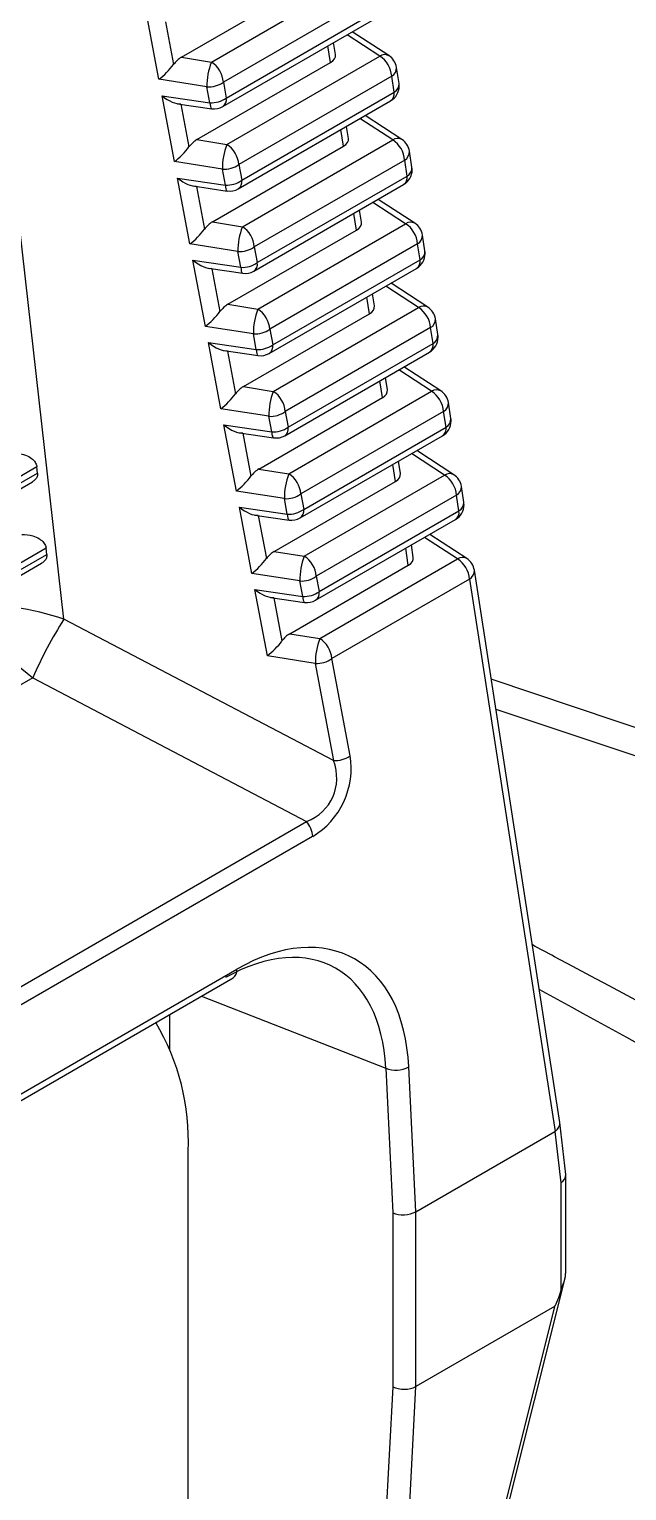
# Model space of a CAD drawing. Extents: x 7 to 113, y 1 to 87.
# Drawn here: x 18.851 to 19.201, y 71.682 to 72.536 of the extents above; entities that cross this region are included whole.
import ezdxf

# ---------------------------------------------------------------- set-up
doc = ezdxf.new("R2010")
doc.units = 0
doc.header["$MEASUREMENT"] = 0
doc.layers.add('OBJECT', color=7, linetype='CONTINUOUS')

msp = doc.modelspace()

# ---------------------------------------------------------------- linework, layer by layer
at = {"layer": 'OBJECT'}
for p, q in [((18.94032, 72.5192), (19.01985, 72.56511)), ((18.95783, 72.51642), (19.0486, 72.56882)), ((19.0556, 72.55705), (18.96483, 72.50465)), ((18.96657, 72.49539), (19.05706, 72.54762)), ((18.9272, 72.50633), (18.91996, 72.54478)), ((18.93102, 72.53984), (18.9357, 72.51494)), ((18.96451, 72.49037), (19.055, 72.54261)), ((18.87174, 72.19108), (18.83298, 72.53323)), ((19.05618, 72.51988), (19.03712, 72.53228)), ((19.06157, 72.52013), (19.04018, 72.53405)), ((18.96688, 72.46833), (19.05618, 72.51988)), ((19.02743, 72.51616), (19.02593, 72.52583)), ((19.03033, 72.52079), (19.02926, 72.52775)), ((18.94032, 72.5192), (18.95783, 72.51642)), ((18.94937, 72.4711), (19.02743, 72.51616)), ((19.06745, 72.5039), (19.066, 72.51328)), ((18.95523, 72.50188), (18.9272, 72.50633)), ((18.96483, 72.50465), (18.96657, 72.49539)), ((19.06318, 72.5081), (18.97388, 72.45655)), ((19.06463, 72.49872), (19.06318, 72.5081)), ((18.929, 72.49673), (18.95697, 72.49262)), ((18.93625, 72.45823), (18.929, 72.49673)), ((18.95697, 72.49262), (18.95523, 72.50188)), ((18.97561, 72.44733), (19.06463, 72.49872)), ((18.93812, 72.49207), (18.95806, 72.48914)), ((18.94006, 72.49178), (18.94475, 72.46684)), ((18.97355, 72.44232), (19.06257, 72.49371)), ((19.03501, 72.46721), (19.0335, 72.47692)), ((19.03791, 72.47184), (19.03683, 72.47884)), ((19.06376, 72.47093), (19.04465, 72.48336)), ((19.06915, 72.47118), (19.04772, 72.48513)), ((18.94937, 72.4711), (18.96688, 72.46833)), ((18.97593, 72.42023), (19.06376, 72.47093)), ((18.95842, 72.423), (19.03501, 72.46721)), ((19.07502, 72.45499), (19.07358, 72.46433)), ((18.96428, 72.45378), (18.93625, 72.45823)), ((18.96601, 72.44457), (18.96428, 72.45378)), ((18.97388, 72.45655), (18.97561, 72.44733)), ((19.07076, 72.45915), (18.98293, 72.40845)), ((19.0722, 72.44982), (19.07076, 72.45915)), ((18.93804, 72.44867), (18.96601, 72.44457)), ((18.94529, 72.41013), (18.93804, 72.44867)), ((18.94716, 72.44401), (18.9671, 72.44108)), ((18.9491, 72.44373), (18.9538, 72.41874)), ((18.98259, 72.39426), (19.07014, 72.4448)), ((18.98465, 72.39928), (19.0722, 72.44982)), ((19.07134, 72.42198), (19.05219, 72.43444)), ((19.07673, 72.42223), (19.05526, 72.43621)), ((19.04259, 72.41827), (19.04107, 72.42802)), ((19.04549, 72.4229), (19.0444, 72.42994)), ((18.95842, 72.423), (18.97593, 72.42023)), ((18.96747, 72.3749), (19.04259, 72.41827)), ((18.98498, 72.37213), (19.07134, 72.42198)), ((18.97333, 72.40568), (18.94529, 72.41013)), ((18.98293, 72.40845), (18.98465, 72.39928)), ((19.07834, 72.41021), (18.99198, 72.36035)), ((19.07978, 72.40092), (19.07834, 72.41021)), ((19.0826, 72.40609), (19.08116, 72.41538)), ((18.94708, 72.40062), (18.97505, 72.39651)), ((18.95434, 72.36203), (18.94708, 72.40062)), ((18.97505, 72.39651), (18.97333, 72.40568)), ((18.9937, 72.35122), (19.07978, 72.40092)), ((18.9562, 72.39596), (18.97614, 72.39303)), ((18.95814, 72.39567), (18.96285, 72.37064)), ((18.99163, 72.34621), (19.07771, 72.3959)), ((19.07892, 72.37303), (19.05973, 72.38552)), ((19.08431, 72.37329), (19.0628, 72.38729)), ((18.96747, 72.3749), (18.98498, 72.37213)), ((19.05016, 72.36932), (19.04865, 72.37912)), ((19.05307, 72.37395), (19.05197, 72.38104)), ((18.97652, 72.3268), (19.05016, 72.36932)), ((18.99403, 72.32403), (19.07892, 72.37303)), ((19.09017, 72.35719), (19.08874, 72.36643)), ((18.98237, 72.35759), (18.95434, 72.36203)), ((18.98409, 72.34846), (18.98237, 72.35759)), ((18.99198, 72.36035), (18.9937, 72.35122)), ((19.08592, 72.36126), (19.00103, 72.31225)), ((19.08735, 72.35201), (19.08592, 72.36126)), ((18.95612, 72.35256), (18.98409, 72.34846)), ((18.96339, 72.31393), (18.95612, 72.35256)), ((19.00274, 72.30317), (19.08735, 72.35201)), ((18.96524, 72.3479), (18.98518, 72.34497)), ((18.96718, 72.34762), (18.97189, 72.32254)), ((19.00067, 72.29815), (19.08529, 72.347)), ((19.06065, 72.325), (19.05954, 72.33214)), ((19.0865, 72.32409), (19.06727, 72.3366)), ((19.09189, 72.32434), (19.07034, 72.33837)), ((18.97652, 72.3268), (18.99403, 72.32403)), ((19.00308, 72.27593), (19.0865, 72.32409)), ((19.05774, 72.32037), (19.05622, 72.33022)), ((18.98557, 72.2787), (19.05774, 72.32037)), ((19.09774, 72.30829), (19.09632, 72.31749)), ((18.99142, 72.30949), (18.96339, 72.31393)), ((18.99313, 72.3004), (18.99142, 72.30949)), ((19.00103, 72.31225), (19.00274, 72.30317)), ((19.0935, 72.31231), (19.01007, 72.26415)), ((19.09492, 72.30311), (19.0935, 72.31231)), ((18.96516, 72.30451), (18.99313, 72.3004)), ((18.97244, 72.26583), (18.96516, 72.30451)), ((18.97428, 72.29985), (18.99422, 72.29692)), ((18.97622, 72.29956), (18.98094, 72.27445)), ((19.00971, 72.2501), (19.09286, 72.2981)), ((19.01178, 72.25511), (19.09492, 72.30311)), ((19.09947, 72.27539), (19.07787, 72.28945)), ((19.06532, 72.27142), (19.06379, 72.28132)), ((19.06823, 72.27605), (19.06712, 72.28323)), ((19.09407, 72.27514), (19.07481, 72.28768)), ((18.42206, 72.02564), (18.85632, 72.27633)), ((18.85591, 72.27996), (18.42238, 72.02969)), ((18.85632, 72.27633), (18.85591, 72.27996)), ((18.98557, 72.2787), (19.00308, 72.27593)), ((19.01212, 72.22783), (19.09407, 72.27514)), ((18.42178, 72.02209), (18.85326, 72.27118)), ((19.00047, 72.26139), (18.97244, 72.26583)), ((18.99462, 72.2306), (19.06532, 72.27142)), ((19.01007, 72.26415), (19.01178, 72.25511)), ((19.10107, 72.26336), (19.01912, 72.21605)), ((19.10249, 72.25421), (19.10107, 72.26336)), ((19.10531, 72.25938), (19.1039, 72.26854)), ((18.9742, 72.25645), (19.00217, 72.25235)), ((18.98149, 72.21773), (18.9742, 72.25645)), ((19.00217, 72.25235), (19.00047, 72.26139)), ((18.98332, 72.25179), (19.00326, 72.24886)), ((18.98526, 72.25151), (18.98999, 72.22635)), ((19.01875, 72.20204), (19.10043, 72.24919)), ((19.02082, 72.20706), (19.10249, 72.25421)), ((19.10165, 72.22619), (19.08235, 72.23876)), ((19.10705, 72.22644), (19.08541, 72.24052)), ((18.8613, 72.23244), (18.41819, 71.97664)), ((18.86171, 72.22881), (18.8613, 72.23244)), ((18.99462, 72.2306), (19.01212, 72.22783)), ((19.0729, 72.22248), (19.07136, 72.23241)), ((19.07581, 72.22711), (19.07469, 72.23433)), ((18.41759, 71.96905), (18.85864, 72.22366)), ((18.41787, 71.97259), (18.86171, 72.22881)), ((19.00366, 72.18251), (19.0729, 72.22248)), ((19.02117, 72.17973), (19.10165, 72.22619)), ((19.00952, 72.21329), (18.98149, 72.21773)), ((19.01121, 72.20429), (19.00952, 72.21329)), ((19.01912, 72.21605), (19.02082, 72.20706)), ((19.10865, 72.21442), (19.02817, 72.16795)), ((19.10865, 72.21442), (19.1586, 71.89183)), ((19.16141, 71.89709), (19.11147, 72.21959)), ((18.98324, 72.2084), (19.01121, 72.20429)), ((18.99054, 72.16963), (18.98324, 72.2084)), ((18.99236, 72.20374), (19.0123, 72.20081)), ((18.9943, 72.20345), (18.99904, 72.17825)), ((19.02925, 72.10841), (18.87174, 72.19108)), ((19.00366, 72.18251), (19.02117, 72.17973)), ((19.01857, 72.16519), (18.99054, 72.16963)), ((19.01857, 72.16519), (19.02925, 72.10841)), ((19.03885, 72.11118), (19.02817, 72.16795)), ((18.8535, 72.15675), (18.40319, 71.89679)), ((18.8535, 72.15675), (19.01349, 72.07279)), ((19.31262, 72.0916), (19.12133, 72.15594)), ((19.12403, 72.1385), (19.33829, 72.06688)), ((18.41815, 71.72911), (19.01349, 72.07279)), ((19.01701, 72.06411), (18.42168, 71.72043)), ((18.47058, 71.69667), (18.97262, 71.98649)), ((18.46852, 71.69165), (18.97056, 71.98147)), ((18.95206, 71.97079), (19.05967, 71.92867)), ((18.93362, 71.93955), (18.93362, 71.96015)), ((19.05967, 71.92867), (19.06376, 71.84431)), ((19.07726, 71.84487), (19.07316, 71.92944)), ((19.16486, 71.86663), (19.16143, 71.89693)), ((19.07726, 71.84487), (19.15856, 71.8918)), ((19.15856, 71.8918), (19.16196, 71.86178)), ((18.94428, 71.65301), (18.94428, 71.88035)), ((19.16489, 71.80888), (19.16489, 71.86621)), ((19.16196, 71.86178), (19.16196, 71.79846)), ((19.06376, 71.84431), (19.06376, 71.74268)), ((19.07726, 71.84487), (19.07726, 71.84487)), ((19.07726, 71.7428), (19.07726, 71.84487)), ((19.09542, 71.52991), (19.16449, 71.80604)), ((19.15825, 71.78955), (19.07726, 71.7428)), ((19.15825, 71.78955), (19.09317, 71.52937)), ((19.06376, 71.74268), (19.05749, 71.62305)), ((19.07016, 71.60718), (19.07726, 71.7428)), ((19.07726, 71.7428), (19.07726, 71.7428))]:
    msp.add_line(p, q, dxfattribs=at)
at = {"layer": 'OBJECT', "flags": 128}
for points in [[(18.95697, 72.49262), (18.95708, 72.49136), (18.95726, 72.49035), (18.95752, 72.48963), (18.95785, 72.48922), (18.95806, 72.48914)], [(18.96601, 72.44457), (18.96612, 72.4433), (18.9663, 72.4423), (18.96656, 72.44158), (18.96689, 72.44117), (18.9671, 72.44108)], [(18.97505, 72.39651), (18.97516, 72.39525), (18.97534, 72.39424), (18.9756, 72.39352), (18.97593, 72.39311), (18.97614, 72.39303)], [(18.98409, 72.34846), (18.9842, 72.34719), (18.98438, 72.34619), (18.98464, 72.34547), (18.98497, 72.34506), (18.98518, 72.34497)], [(18.99313, 72.3004), (18.99324, 72.29914), (18.99342, 72.29813), (18.99368, 72.29741), (18.99401, 72.29701), (18.99422, 72.29692)], [(19.00217, 72.25235), (19.00228, 72.25108), (19.00246, 72.25008), (19.00272, 72.24936), (19.00305, 72.24895), (19.00326, 72.24886)], [(19.01121, 72.20429), (19.01132, 72.20303), (19.0115, 72.20202), (19.01176, 72.2013), (19.01209, 72.2009), (19.0123, 72.20081)]]:
    msp.add_lwpolyline(points, dxfattribs=at)
at = {"layer": 'OBJECT'}
for centre, radius, start, end in [((19.05909, 72.51538), 0.00535, 62.38314, 122.95598), ((19.04773, 72.50688), 0.0155, 4.5062, 56.95058), ((19.05612, 72.51175), 0.01, 8.80187, 56.93993), ((18.99462, 72.50233), 0.0394, 159.03973, 180.65242), ((18.94938, 72.50343), 0.0155, 4.5064, 56.94977), ((19.06033, 72.51301), 0.00568, 300.14338, 2.67437), ((18.95615, 72.51674), 0.01488, 266.44547, 305.68678), ((19.05757, 72.50237), 0.01, 299.99731, 0), ((19.06178, 72.50363), 0.00568, 300.14648, 2.67126), ((19.05757, 72.50237), 0.01, 0, 8.80187), ((18.95789, 72.50747), 0.01488, 266.44482, 305.68677), ((18.96164, 72.49448), 0.00502, 304.95223, 10.35137), ((19.05953, 72.49789), 0.00517, 306.01038, 9.29322), ((18.95951, 72.49903), 0.01, 261.64883, 299.99731), ((19.00367, 72.45423), 0.0394, 159.04057, 180.65241), ((18.95843, 72.45533), 0.0155, 4.5062, 56.95058), ((19.06667, 72.46644), 0.00535, 62.38284, 122.95734), ((19.0553, 72.45793), 0.0155, 4.50742, 56.9493), ((19.0637, 72.4628), 0.01, 8.80187, 56.93993), ((19.06791, 72.46406), 0.00568, 300.14714, 2.67046), ((18.9652, 72.46864), 0.01488, 266.4453, 305.68695), ((19.06514, 72.45346), 0.01, 299.99731, 0), ((19.06935, 72.45473), 0.00568, 300.14565, 2.67196), ((19.06514, 72.45346), 0.01, 0, 8.80187), ((18.96693, 72.45942), 0.01488, 266.44489, 305.68638), ((18.97068, 72.44643), 0.00502, 304.95377, 10.34983), ((19.06711, 72.44898), 0.00517, 306.00038, 9.30322), ((18.96855, 72.45098), 0.01, 261.64883, 299.99731), ((19.01272, 72.40613), 0.0394, 159.03972, 180.65241), ((18.96748, 72.40723), 0.0155, 4.50742, 56.9493), ((19.07425, 72.41749), 0.00535, 62.38335, 122.95578), ((19.06288, 72.40899), 0.0155, 4.5062, 56.95058), ((19.07128, 72.41385), 0.01, 8.80187, 56.93993), ((18.97425, 72.42054), 0.01488, 266.44527, 305.68599), ((19.07549, 72.41512), 0.00568, 300.14297, 2.67463), ((19.07271, 72.40456), 0.01, 299.99731, 0), ((19.07468, 72.40008), 0.00517, 306.00044, 9.30316), ((19.07692, 72.40583), 0.00568, 300.14589, 2.67185), ((19.07271, 72.40456), 0.01, 0, 8.80187), ((18.97597, 72.41136), 0.01488, 266.44459, 305.68683), ((18.97759, 72.40292), 0.01, 261.64883, 299.99731), ((18.97972, 72.39837), 0.00502, 304.9431, 10.3605), ((19.02177, 72.35803), 0.0394, 159.04064, 180.65236), ((18.97652, 72.35913), 0.0155, 4.5062, 56.95058), ((19.08183, 72.36854), 0.00535, 62.38284, 122.9575), ((19.07046, 72.36004), 0.0155, 4.50738, 56.94937), ((19.07885, 72.3649), 0.01, 8.80187, 56.93993), ((19.08306, 72.36617), 0.00568, 300.14552, 2.67208), ((18.9833, 72.37244), 0.01488, 266.44548, 305.68693), ((18.98501, 72.36331), 0.01488, 266.44462, 305.68664), ((18.98876, 72.35032), 0.00502, 304.94332, 10.36028), ((19.08029, 72.35566), 0.01, 299.99731, 0), ((19.08225, 72.35118), 0.00517, 306.00045, 9.30315), ((19.0845, 72.35692), 0.00568, 300.14559, 2.67208), ((19.08029, 72.35566), 0.01, 0, 8.80187), ((18.98663, 72.35487), 0.01, 261.64883, 299.99731), ((19.03082, 72.30993), 0.0394, 159.0405, 180.65163), ((18.98557, 72.31103), 0.0155, 4.50738, 56.94937), ((19.08941, 72.31959), 0.00535, 62.38319, 122.95731), ((19.07804, 72.31109), 0.0155, 4.50627, 56.95), ((19.08643, 72.31596), 0.01, 8.80187, 56.93993), ((19.09064, 72.31722), 0.00568, 300.14308, 2.67456), ((18.99235, 72.32434), 0.01488, 266.44463, 305.68671), ((19.08786, 72.30676), 0.01, 299.99731, 0), ((19.09207, 72.30802), 0.00568, 300.14551, 2.67213), ((19.08786, 72.30676), 0.01, 0, 8.80187), ((18.99405, 72.31525), 0.01488, 266.44477, 305.68658), ((18.99567, 72.30681), 0.01, 261.64883, 299.99731), ((18.9978, 72.30226), 0.00502, 304.94329, 10.36031), ((19.08982, 72.30228), 0.00517, 306.00069, 9.30291), ((19.03986, 72.26184), 0.03939, 159.03903, 180.6531), ((18.99462, 72.26294), 0.0155, 4.50627, 56.95), ((19.09699, 72.27065), 0.00535, 62.38472, 122.95464), ((19.08562, 72.26215), 0.0155, 4.50705, 56.9497), ((19.09401, 72.26701), 0.01, 8.80187, 56.93993), ((19.00139, 72.27624), 0.01488, 266.4455, 305.68687), ((19.09822, 72.26827), 0.00568, 300.14552, 2.67213), ((19.00309, 72.2672), 0.01488, 266.44461, 305.68665), ((19.00684, 72.25421), 0.00502, 304.94353, 10.36007), ((19.09543, 72.25785), 0.01, 299.99731, 0), ((19.09964, 72.25912), 0.00568, 300.14551, 2.67213), ((19.09543, 72.25785), 0.01, 0, 8.80187), ((19.00471, 72.25876), 0.01, 261.64883, 299.99731), ((19.09739, 72.25337), 0.00517, 306.00049, 9.30311), ((19.04892, 72.21374), 0.0394, 159.04112, 180.65101), ((19.00367, 72.21484), 0.0155, 4.50705, 56.9497), ((19.10457, 72.2217), 0.00535, 62.38359, 122.95712), ((19.0932, 72.2132), 0.0155, 4.50629, 56.94997), ((19.10159, 72.21806), 0.01, 8.80187, 56.93993), ((19.01044, 72.22814), 0.01488, 266.44471, 305.68665), ((19.1058, 72.21933), 0.00568, 300.1431, 2.67454), ((19.01213, 72.21914), 0.01488, 266.4447, 305.68667), ((19.01588, 72.20615), 0.00502, 304.9433, 10.3603), ((19.01375, 72.2107), 0.01, 261.64883, 299.99731), ((19.08916, 72.05357), 0.25726, 147.69008, 156.35492), ((19.05796, 72.16564), 0.03939, 159.03969, 180.65262), ((19.01272, 72.16674), 0.0155, 4.50629, 56.94997), ((19.01949, 72.18004), 0.01488, 266.44536, 305.68693), ((19.03017, 72.12327), 0.01488, 266.44528, 305.68705), ((19.00144, 72.06284), 0.01563, 4.67964, 39.54986), ((18.96764, 71.98561), 0.00506, 305.29099, 10.01261), ((18.80998, 71.8863), 0.13443, 357.46501, 30.90972), ((19.06556, 71.94385), 0.01628, 248.78262, 297.80657)]:
    msp.add_arc(centre, radius, start, end, dxfattribs=at)
for centre, major_axis, ratio, start_param, end_param in [((18.7653, 70.70585), (1.03077, 2.00185), 0.606843, 0.574391, 0.937899), ((18.77236, 70.7022), (1.02574, 1.9932), 0.60697, 0.574247, 0.937755), ((18.77483, 70.64675), (0.99276, 1.93123), 0.606953, 0.600984, 0.910013), ((19.02029, 72.52029), (0.01008, -0.00003), 0.578066, 5.500531, 6.374197), ((18.92974, 72.51274), (0.00839, 0.00863), 0.259031, 4.154567, 5.208979), ((18.94095, 72.51096), (0.00622, 0.00869), 0.616507, 0.936244, 1.553976), ((18.93155, 72.50314), (0.01054, -0.01013), 0.443807, 4.891715, 5.946127), ((18.95, 72.46286), (0.00622, 0.00869), 0.616507, 0.936244, 1.553976), ((19.02787, 72.47134), (0.01008, -0.00003), 0.578066, 5.500531, 6.374197), ((18.93879, 72.46464), (0.00839, 0.00863), 0.259031, 4.154567, 5.208979), ((18.94059, 72.45508), (0.01054, -0.01013), 0.443807, 4.891715, 5.946127), ((18.94784, 72.41654), (0.00839, 0.00863), 0.259031, 4.154567, 5.208979), ((18.95905, 72.41476), (0.00622, 0.00869), 0.616507, 0.936244, 1.553976), ((19.03545, 72.4224), (0.01008, -0.00003), 0.578066, 5.500531, 6.374197), ((18.94963, 72.40703), (0.01054, -0.01013), 0.443807, 4.891715, 5.946127), ((18.9681, 72.36666), (0.00622, 0.00869), 0.616507, 0.936244, 1.553976), ((18.95689, 72.36844), (0.00839, 0.00863), 0.259031, 4.154567, 5.208979), ((19.04303, 72.37345), (0.01008, -0.00003), 0.578066, 5.500531, 6.374197), ((18.95867, 72.35897), (0.01054, -0.01013), 0.443807, 4.891715, 5.946127), ((18.97715, 72.31856), (0.00622, 0.00869), 0.616507, 0.936244, 1.553976), ((19.05061, 72.3245), (0.01008, -0.00003), 0.578066, 5.500531, 6.374197), ((18.96593, 72.32034), (0.00839, 0.00863), 0.259031, 4.154567, 5.208979), ((18.96771, 72.31092), (0.01054, -0.01013), 0.443807, 4.891715, 5.946127), ((18.97498, 72.27224), (0.00839, 0.00863), 0.259031, 4.154567, 5.208979), ((18.98619, 72.27047), (0.00622, 0.00869), 0.616507, 0.936244, 1.553976), ((19.05819, 72.27555), (0.01008, -0.00003), 0.578066, 5.500531, 6.374197), ((18.97675, 72.26286), (0.01054, -0.01013), 0.443807, 4.891715, 5.946127), ((18.99524, 72.22237), (0.00622, 0.00869), 0.616507, 0.936244, 1.553976), ((18.98403, 72.22414), (0.00839, 0.00863), 0.259031, 4.154567, 5.208979), ((19.06577, 72.22661), (0.01008, -0.00003), 0.578066, 5.500531, 6.374197), ((18.98579, 72.21481), (0.01054, -0.01013), 0.443807, 4.891715, 5.946127), ((18.85395, 72.17495), (0.04783, -0.04146), 0.225659, 3.849173, 4.89637), ((18.85395, 72.17495), (0.06168, -0.01513), 0.320651, 1.357691, 2.282996), ((18.99308, 72.17604), (0.00839, 0.00863), 0.259031, 4.154567, 5.208979), ((19.00429, 72.17427), (0.00622, 0.00869), 0.616507, 0.936244, 1.553976), ((19.00485, 72.09804), (0.01775, 0.03585), 0.831447, 4.037198, 5.448723), ((18.99778, 72.10169), (0.02983, -0.01688), 0.875287, 5.663583, 7.075109), ((18.97737, 71.87327), (0.06254, 0.12019), 0.605304, 5.479606, 7.042806), ((18.97031, 71.87691), (0.05895, 0.11083), 0.607467, 5.485361, 7.048561), ((19.15151, 71.89568), (0.00991, 0.00133), 0.627377, 5.422325, 6.295991), ((19.13504, 72.04103), (-0.02337, 0.14928), 0.050801, 3.161193, 3.167547), ((19.15489, 71.86586), (0.00999, 0.00056), 0.611383, 5.463282, 6.317691), ((19.07019, 71.84873), (0.01, 0.00024), 0.563161, 4.000594, 5.484124), ((19.19273, 71.96016), (0.0347, 0.17066), 0.036347, 3.173727, 3.474397), ((19.07019, 71.7471), (0.01, -0.00026), 0.591308, 4.029737, 5.513267)]:
    msp.add_ellipse(centre, major_axis=major_axis, ratio=ratio, start_param=start_param, end_param=end_param, dxfattribs=at)
for points, knots in [([(18.92634, 72.57437), (18.92164, 72.57252), (18.89815, 72.56329), (18.81959, 72.52996), (18.74062, 72.48962), (18.66199, 72.44376), (18.58342, 72.39606), (18.51047, 72.34269), (18.45614, 72.30292)], [0, 0, 0, 0, 0.029968, 0.149857, 0.5, 0.529967, 0.649857, 1, 1, 1, 1]), ([(18.84166, 72.28799), (18.84387, 72.28789), (18.84755, 72.28771), (18.85193, 72.28568), (18.85449, 72.28343), (18.85565, 72.28143), (18.85585, 72.28031), (18.85591, 72.27996)], [0, 0, 0, 0, 0.3459346, 0.5774777, 0.7673165, 0.9280037, 1, 1, 1, 1]), ([(18.85632, 72.27633), (18.85631, 72.27564), (18.85629, 72.27426), (18.85515, 72.27246), (18.85387, 72.27161), (18.85325, 72.27119)], [0, 0, 0, 0, 0.3382577, 0.6764965, 1, 1, 1, 1]), ([(18.84704, 72.24047), (18.84925, 72.24037), (18.85294, 72.24019), (18.85731, 72.23817), (18.85988, 72.23591), (18.86103, 72.23392), (18.86123, 72.23279), (18.8613, 72.23244)], [0, 0, 0, 0, 0.3459347, 0.5774779, 0.7673168, 0.9280034, 1, 1, 1, 1]), ([(18.86171, 72.22881), (18.8617, 72.22812), (18.86167, 72.22674), (18.86053, 72.22494), (18.85926, 72.22409), (18.85863, 72.22367)], [0, 0, 0, 0, 0.338258, 0.676497, 1, 1, 1, 1]), ([(19.82823, 71.61775), (19.60641, 71.74572), (19.38033, 71.87615), (19.1497, 71.99843), (19.14536, 72.00073)], [0, 0, 0, 0, 0.981179, 1, 1, 1, 1]), ([(19.79878, 71.60953), (19.72478, 71.65202), (19.5768, 71.73699), (19.36032, 71.85871), (19.21748, 71.93729), (19.14939, 71.97476)], [0, 0, 0, 0, 0.343508, 0.686995, 1, 1, 1, 1]), ([(19.16196, 71.79846), (19.16249, 71.80003), (19.16339, 71.80269), (19.16471, 71.80628), (19.16478, 71.80809), (19.1648, 71.80888)], [0, 0, 0, 0, 0.447485, 0.758489, 1, 1, 1, 1])]:
    msp.add_open_spline(points, degree=3, knots=knots, dxfattribs=at)

doc.saveas('drawing.dxf')
